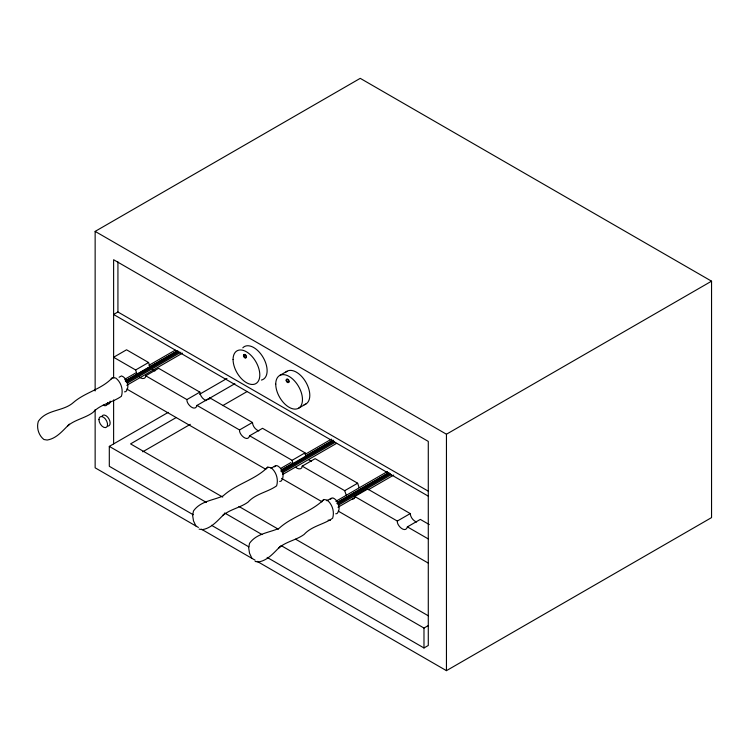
<?xml version="1.0" encoding="UTF-8"?>
<svg xmlns="http://www.w3.org/2000/svg" width="749" height="749" viewBox="0 0 749 749"><rect width="100%" height="100%" fill="white"/><g stroke="black" fill="none" stroke-linecap="round" stroke-linejoin="round"><path stroke-width="1.12" d="M206.2 400.593C202.764 399.245 200.133 395.818 199.852 392.12L158.648 368.33L145.718 375.792C145.868 379.509 141.14 379.041 139.37 376.934M258.798 430.956C255.362 429.608 252.731 426.181 252.45 422.483L209.945 397.944L197.006 405.406C195.227 412.362 186.267 404.235 186.922 399.582L145.718 375.792M209.767 399.133L209.945 397.944M305.723 455.729L305.049 452.845L262.534 428.306L249.604 435.778C247.825 442.734 238.865 434.598 239.521 429.954L197.006 405.406M359.117 487.59L357.638 483.217L315.132 458.669L302.203 466.14C302.353 469.848 297.615 469.389 295.855 467.282M416.584 522.053C413.148 520.705 410.518 517.278 410.237 513.58L367.731 489.041L354.792 496.503L354.118 498.6L352.273 499.358M429.28 524.572L420.32 519.403L407.39 526.875C405.612 533.822 396.652 525.695 397.307 521.051L354.792 496.503M111.021 379.069L112.603 377.552L115.833 378.086C121.132 382.271 123.445 389.817 121.432 396.249C112.725 402.55 100.525 404.02 92.876 412.521C85.021 418.232 74.872 419.59 67.476 426.041L69.414 424.187C62.794 430.46 56.737 438.502 47.15 440.047L43.919 439.513C38.62 435.338 36.308 427.791 38.321 421.35C46.672 409.151 62.991 411.707 73.336 402.578C85.18 392.176 101.686 389.424 112.603 377.552M119.1 377.234L121.525 375.923C127.171 377.861 130.111 387.121 125.879 391.577L124.521 391.858M265.418 469.426L267.777 467.142L271.016 467.676C276.306 471.861 278.628 479.407 276.615 485.839C267.899 492.14 255.709 493.61 248.05 502.12C240.195 507.831 230.046 509.18 222.659 515.64L224.588 513.777C217.978 520.059 211.911 528.092 202.333 529.646L199.094 529.112M274.284 466.824L276.709 465.513C282.354 467.451 285.285 476.71 281.053 481.167L279.705 481.448M321.452 501.774L323.821 499.499L327.051 500.032C332.35 504.217 334.663 511.764 332.65 518.196C323.942 524.497 311.743 525.957 304.094 534.468C296.239 540.179 286.09 541.536 278.694 547.987L280.632 546.124C274.012 552.406 267.955 560.449 258.368 561.993L255.137 561.46M330.318 499.18L332.743 497.86C338.389 499.808 341.329 509.067 337.097 513.524L335.739 513.805M267.777 467.142C254.932 480.053 236.487 483.704 223.127 495.904C212.941 500.491 200.592 500.987 193.495 510.94L192.633 515.424L193.495 520.901L195.863 525.91M323.821 499.499C310.975 512.4 292.522 516.052 279.162 528.26C268.975 532.839 256.635 533.335 249.539 543.297L248.668 547.772L249.539 553.249L251.898 558.258M95.142 390.959L95.142 231.394L360.241 78.345L711.55 281.175L711.55 517.606L446.451 670.655L257.122 561.347M428.55 491.325L117.93 311.996L113.614 314.477L428.288 496.156M148.564 362.507L126.553 349.792L113.614 357.264L135.635 369.969L148.564 362.507L150.043 366.879M124.615 379.378L135.756 372.946M148.929 365.343L175.257 350.148M125.223 380.895L176.876 351.075M125.935 380.782L177.588 350.963M125.701 381.634L178.365 351.234M126.478 382.262L179.142 351.861M127.19 383.207L180.865 352.217M126.778 385.304L182.484 353.144M186.922 399.582L199.852 392.12M193.289 514.778L109.307 466.29L109.307 446.385L168.253 412.353M199.627 394.236L226.947 378.47M176.146 417.577L130.56 443.895L222.715 497.102M205.516 400.621L234.886 383.666M142.722 451.806L190.321 424.327M222.734 405.612L247.048 391.577M279.658 375.502L286.979 371.27M239.521 429.954L252.45 422.483M298.551 408.233L305.882 404.001M270.857 468.387L275.351 465.794M249.604 435.778L292.11 460.317L305.049 452.845M280.809 468.387L290.94 462.545M305.124 454.353L331.451 439.148M281.418 469.904L292.559 463.472M305.723 455.869L333.071 440.084M281.118 470.372L332.771 440.552M280.884 471.233L333.548 440.824M281.661 471.861L334.326 441.451M282.373 472.797L335.037 442.387M282.972 474.314L336.657 443.324M326.901 500.744L331.395 498.141M302.203 466.14L344.709 490.679L357.638 483.217M95.142 231.394L446.451 434.223L711.55 281.175M335.833 501.324L387.486 471.505M337.453 502.261L388.094 473.022M337.153 502.729L388.806 472.909M336.919 503.581L389.583 473.181M337.696 504.208L390.36 473.808M338.408 505.154L391.072 474.744M337.996 507.251L355.213 497.308M368.386 489.715L393.702 475.091M397.307 521.051L410.237 513.58M281.315 545.693L423.981 628.055L428.288 625.565M267.15 557.425L423.981 647.969L428.288 645.479L428.288 441.404L113.614 259.725L113.614 377.973M328.128 520.115L330.281 520.471M154.912 370.98L152.3 369.472M311.397 461.318L308.785 459.811M407.39 526.875L428.288 538.934M126.768 389.021L265.389 469.052M281.577 478.396L322.051 501.764M338.239 511.108L428.288 563.098M238.922 506.455L278.413 529.253M295.63 539.196L428.288 615.781M109.307 446.385L206.443 502.467M224.653 512.981L262.094 534.589M211.499 525.292L248.94 546.91M198.41 527.446L95.142 467.825L95.142 409.591M201.444 529.206L255.1 560.177M346.188 495.052L344.709 490.679M137.114 374.341L135.635 369.969M292.784 463.191L292.11 460.317M446.451 434.223L446.451 670.655M423.981 628.055L423.981 647.969M117.93 261.897L117.93 311.996M113.614 399.929L113.614 443.895M285.481 372.468A18.894 10.907 60 0 1 305.882 382.177A18.894 10.907 60 0 1 304.094 404.703M286.577 379.996A1.826 1.058 60 0 1 288.29 379.546A1.826 1.058 60 0 1 288.871 382.233A1.826 1.058 60 0 1 286.764 380.838M242.807 347.826A18.894 10.907 60 0 1 263.208 357.545A18.894 10.907 60 0 1 261.42 380.061M243.902 355.354A1.826 1.058 60 0 1 245.176 354.567A1.826 1.058 60 0 1 246.487 356.796A1.826 1.058 60 0 1 245.213 357.582M244.567 357.02A1.826 1.058 60 0 1 244.09 356.206M102.107 415.929A6.095 3.52 60 0 1 108.886 418.813A6.095 3.52 60 0 1 107.996 426.125M110.15 401.164A6.095 3.52 60 0 1 106.957 404.123M107.566 402.653A6.095 3.52 60 0 1 103.25 405.143M275.744 384.153A18.894 10.907 60 0 0 295.789 409.085A18.894 10.907 60 0 0 295.789 382.364A18.894 10.907 60 0 0 275.744 384.153M286.146 380.239A1.826 1.058 60 0 0 288.103 382.627A1.826 1.058 60 0 0 288.065 380.015A1.826 1.058 60 0 0 286.146 380.239M233.07 359.511A18.894 10.907 60 0 0 253.115 384.452A18.894 10.907 60 0 0 253.115 357.722A18.894 10.907 60 0 0 233.07 359.511M243.472 355.606A1.826 1.058 60 0 0 245.429 357.985A1.826 1.058 60 0 0 245.391 355.382A1.826 1.058 60 0 0 243.472 355.606M98.943 419.58A6.095 3.52 60 0 0 105.403 427.623A6.095 3.52 60 0 0 105.403 419A6.095 3.52 60 0 0 98.943 419.58"/></g></svg>
